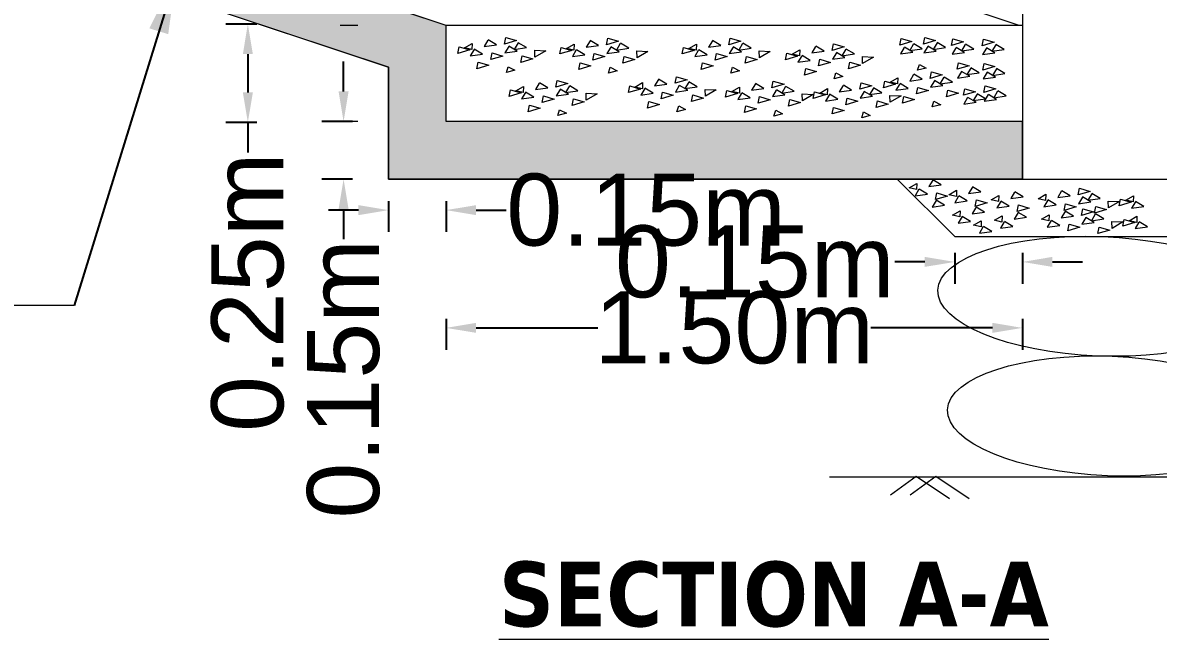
# Model space of a CAD drawing. Header units: inches. Extents: x 15 to 141071, y -30183 to 14738.
# Drawn here: x 69947.09 to 69966, y -8761.06 to -8750.77 of the extents above; entities that cross this region are included whole.
import ezdxf

# ---------------------------------------------------------------- set-up
doc = ezdxf.new("R2010")
doc.units = ezdxf.units.IN
doc.header["$MEASUREMENT"] = 0
doc.header["$PDMODE"] = 3
doc.layers.add('LINE', color=7, linetype='Continuous')
doc.styles.add('dim', font='isocp.shx')
doc.styles.get("Standard").update_dxf_attribs({"font": 'arial.ttf'})
doc.dimstyles.get("Standard").update_dxf_attribs({"dimtxt": 0.18, "dimasz": 0.18, "dimexe": 0.18, "dimexo": 0.0625, "dimgap": 0.09, "dimtad": 0, "dimtih": 1, "dimtoh": 1, "dimdec": 4, "dimzin": 0, "dimdsep": 46, "dimtxsty": 'Standard', "dimcen": 0.09, "dimadec": 0, "dimazin": 0, "dimtfac": 1, "dimtdec": 4, "dimtofl": 0, "dimtmove": 0, "dimatfit": 3, "dimfxl": 1, "dimtolj": 1, "dimtzin": 0, "dimarcsym": 0})
doc.dimstyles.new('STANDARD$0', dxfattribs={"dimscale": 0, "dimtxt": 8, "dimasz": 8, "dimexe": 4, "dimexo": 0, "dimgap": 2, "dimtad": 1, "dimdec": 0, "dimzin": 0, "dimdsep": 46, "dimtxsty": 'dim', "dimblk": 'DOTSMALL', "dimcen": 1, "dimclrd": 6, "dimclre": 6, "dimclrt": 256, "dimadec": 0, "dimazin": 0, "dimtfac": 1, "dimtdec": 0, "dimtix": 1, "dimtofl": 0, "dimtmove": 1, "dimatfit": 3, "dimldrblk": 'DOTSMALL', "dimfxl": 6, "dimtolj": 1, "dimtzin": 0, "dimarcsym": 0})

# ---------------------------------------------------------------- blocks, each defined once
blk = doc.blocks.new('*D197')
at = {"color": 0, "lineweight": -2, "ltscale": 0.5, "transparency": 16777216}
for p, q in [((69962.612, -8754.613), (69962.612, -8755.127)), ((69963.74, -8754.613), (69963.74, -8755.127)), ((69962.112, -8754.763), (69961.612, -8754.763)), ((69964.24, -8754.763), (69964.74, -8754.763))]:
    blk.add_line(p, q, dxfattribs=at)
at = {"color": 0, "linetype": 'Continuous', "ltscale": 0.5, "transparency": 16777216}
for points in [[(69962.112, -8754.679), (69962.112, -8754.846), (69962.612, -8754.763)], [(69964.24, -8754.679), (69964.24, -8754.846), (69963.74, -8754.763)]]:
    blk.add_solid(points, dxfattribs=at)
at = {"layer": 'Defpoints', "color": 0, "linetype": 'Continuous', "ltscale": 0.5, "transparency": 16777216}
for p in [(69963.74, -8753.381), (69962.612, -8754.341), (69962.612, -8754.763)]:
    blk.add_point(p, dxfattribs=at)
at = {"color": 0, "linetype": 'Continuous', "lineweight": 20, "ltscale": 0.5, "transparency": 16777216, "insert": (69959.281, -8754.763), "char_height": 1, "attachment_point": 5}
blk.add_mtext('\\A1;{\\H1.2x;0.15m}', dxfattribs=at)
blk = doc.blocks.new('*D198')
at = {"color": 0, "lineweight": -2, "ltscale": 0.5, "transparency": 16777216}
for p, q in [((69952.68, -8753.899), (69952.18, -8753.899)), ((69953.18, -8753.749), (69953.18, -8754.263)), ((69954.14, -8753.749), (69954.14, -8754.263)), ((69954.64, -8753.899), (69955.14, -8753.899))]:
    blk.add_line(p, q, dxfattribs=at)
at = {"color": 0, "linetype": 'Continuous', "ltscale": 0.5, "transparency": 16777216}
for points in [[(69952.68, -8753.816), (69952.68, -8753.983), (69953.18, -8753.899)], [(69954.64, -8753.816), (69954.64, -8753.983), (69954.14, -8753.899)]]:
    blk.add_solid(points, dxfattribs=at)
at = {"layer": 'Defpoints', "color": 0, "linetype": 'Continuous', "ltscale": 0.5, "transparency": 16777216}
for p in [(69954.14, -8752.421), (69953.18, -8753.381), (69953.18, -8753.899)]:
    blk.add_point(p, dxfattribs=at)
at = {"color": 0, "linetype": 'Continuous', "lineweight": 20, "ltscale": 0.5, "transparency": 16777216, "insert": (69957.471, -8753.899), "char_height": 1, "attachment_point": 5}
blk.add_mtext('\\A1;{\\H1.2x;0.15m}', dxfattribs=at)
blk = doc.blocks.new('*D199')
at = {"layer": 'Defpoints', "color": 0, "linetype": 'ByBlock', "ltscale": 0.5, "transparency": 16777216}
for p in [(69954.14, -8752.421), (69952.432, -8753.381), (69954.14, -8753.381)]:
    blk.add_point(p, dxfattribs=at)
at = {"layer": 'LINE', "color": 0, "lineweight": -2, "ltscale": 0.5, "transparency": 16777216}
for p, q in [((69952.432, -8751.921), (69952.432, -8751.421)), ((69952.582, -8752.421), (69952.068, -8752.421)), ((69952.582, -8753.381), (69952.068, -8753.381)), ((69952.432, -8753.881), (69952.432, -8754.381))]:
    blk.add_line(p, q, dxfattribs=at)
at = {"layer": 'LINE', "color": 0, "linetype": 'ByBlock', "ltscale": 0.5, "transparency": 16777216}
for points in [[(69952.349, -8751.921), (69952.515, -8751.921), (69952.432, -8752.421)], [(69952.349, -8753.881), (69952.515, -8753.881), (69952.432, -8753.381)]]:
    blk.add_solid(points, dxfattribs=at)
at = {"layer": 'LINE', "color": 0, "linetype": 'ByBlock', "lineweight": 20, "ltscale": 0.5, "transparency": 16777216, "insert": (69952.432, -8756.712), "char_height": 1, "attachment_point": 5, "rotation": 90}
blk.add_mtext('\\A1;{\\H1.2x;0.15m}', dxfattribs=at)
blk = doc.blocks.new('*D200')
at = {"color": 0, "lineweight": -2, "ltscale": 0.5, "transparency": 16777216}
for p, q in [((69954.14, -8755.713), (69954.14, -8756.227)), ((69963.74, -8755.713), (69963.74, -8756.227)), ((69954.64, -8755.863), (69956.666, -8755.863)), ((69963.24, -8755.863), (69961.214, -8755.863))]:
    blk.add_line(p, q, dxfattribs=at)
at = {"color": 0, "linetype": 'Continuous', "ltscale": 0.5, "transparency": 16777216}
for points in [[(69954.64, -8755.779), (69954.64, -8755.946), (69954.14, -8755.863)], [(69963.24, -8755.779), (69963.24, -8755.946), (69963.74, -8755.863)]]:
    blk.add_solid(points, dxfattribs=at)
at = {"layer": 'Defpoints', "color": 0, "linetype": 'Continuous', "ltscale": 0.5, "transparency": 16777216}
for p in [(69963.74, -8753.381), (69954.14, -8753.734), (69954.14, -8755.863)]:
    blk.add_point(p, dxfattribs=at)
at = {"color": 0, "linetype": 'Continuous', "lineweight": 20, "ltscale": 0.5, "transparency": 16777216, "insert": (69958.94, -8755.863), "char_height": 1, "attachment_point": 5}
blk.add_mtext('\\A1;{\\H1.2x;1.50m}', dxfattribs=at)
blk = doc.blocks.new('*D205')
at = {"layer": 'Defpoints', "color": 0, "linetype": 'ByBlock', "ltscale": 0.5, "transparency": 16777216}
for p in [(69954.23, -8750.798), (69950.837, -8752.437), (69954.15, -8752.437)]:
    blk.add_point(p, dxfattribs=at)
at = {"layer": 'LINE', "color": 0, "lineweight": -2, "ltscale": 0.5, "transparency": 16777216}
for p, q in [((69950.987, -8750.798), (69950.473, -8750.798)), ((69950.837, -8751.298), (69950.837, -8751.937)), ((69950.987, -8752.437), (69950.473, -8752.437)), ((69950.837, -8752.437), (69950.837, -8752.937))]:
    blk.add_line(p, q, dxfattribs=at)
at = {"layer": 'LINE', "color": 0, "linetype": 'ByBlock', "ltscale": 0.5, "transparency": 16777216}
for points in [[(69950.754, -8751.298), (69950.921, -8751.298), (69950.837, -8750.798)], [(69950.754, -8751.937), (69950.921, -8751.937), (69950.837, -8752.437)]]:
    blk.add_solid(points, dxfattribs=at)
at = {"layer": 'LINE', "color": 0, "linetype": 'ByBlock', "lineweight": 20, "ltscale": 0.5, "transparency": 16777216, "insert": (69950.837, -8755.268), "char_height": 1, "attachment_point": 5, "rotation": 90}
blk.add_mtext('\\A1;{\\H1.2x;0.25m}', dxfattribs=at)

msp = doc.modelspace()

# ---------------------------------------------------------------- hatches: boundary and pattern name
at = {"linetype": 'Continuous', "lineweight": 20, "ltscale": 0.5}
h = msp.add_hatch(dxfattribs=at)
h.set_pattern_fill('AR-SAND', color=0, scale=0.008, angle=12.8491527, style=0)
h.set_pattern_definition([(50.349153, (64657.79184, -9119.09617), (-0.099550239, 0.378879663), [0, -0.308864, 0, -0.34544, 0, -0.3302]), (20.349153, (64657.79184, -9119.09617), (0.22308449, 0.63907381), [0, -0.166624, 0, -0.278384, 0, -0.10668]), (340.349153, (64657.54816, -9119.15175), (0.616692376, 0.141844811), [0, -0.1016, 0, -0.36576, 0, -0.47752]), (330.349153, (64657.54816, -9119.15175), (0.55588804, 0.309720334), [0, -0.0508, 0, -0.239776, 0, -0.27432])])
h.paths.add_polyline_path([(69933.378693, -8740.71783), (69933.78492, -8741.852371), (69936.988016, -8742.932867), (69936.988016, -8747.023628), (69939.71223, -8747.023628), (69953.179891, -8751.512849), (69953.179891, -8753.38092), (69963.739891, -8753.38092), (69963.739891, -8752.42092), (69954.139891, -8752.42092), (69954.139891, -8750.82092), (69939.868016, -8746.063628), (69937.948016, -8746.063628), (69937.948016, -8742.240938)])

# ---------------------------------------------------------------- linework, layer by layer
at = {"color": 0, "linetype": 'Continuous', "lineweight": 20, "ltscale": 0.5}
for p, q in [((69963.687962, -8750.82092), (69939.868016, -8742.880938)), ((69954.139891, -8750.82092), (69939.868016, -8746.063628)), ((69953.179891, -8751.512849), (69939.71223, -8747.023628)), ((69952.668813, -8750.82092), (69952.377613, -8750.82092)), ((69963.739891, -8750.82092), (69954.139891, -8750.82092)), ((69954.139891, -8752.42092), (69954.139891, -8750.82092)), ((69954.837026, -8751.065019), (69954.772415, -8751.173159)), ((69954.977951, -8751.14368), (69954.839465, -8751.060937)), ((69955.112414, -8751.130849), (69955.134744, -8751.020324)), ((69955.313073, -8751.071415), (69955.112414, -8751.130849)), ((69955.134744, -8751.020324), (69955.313073, -8751.071415)), ((69956.53687, -8751.075569), (69956.472258, -8751.183708)), ((69956.677795, -8751.15423), (69956.539309, -8751.071487)), ((69956.812257, -8751.141399), (69956.834587, -8751.030873)), ((69956.834587, -8751.030873), (69957.012916, -8751.081964)), ((69958.574565, -8751.075569), (69958.509954, -8751.183708)), ((69958.71549, -8751.15423), (69958.577004, -8751.071487)), ((69958.849953, -8751.141399), (69958.872283, -8751.030873)), ((69958.872283, -8751.030873), (69959.050612, -8751.081964)), ((69961.69896, -8751.14846), (69961.72129, -8751.037935)), ((69961.72129, -8751.037935), (69961.899619, -8751.089026)), ((69962.089856, -8751.13015), (69962.112186, -8751.019624)), ((69962.290515, -8751.070715), (69962.089856, -8751.13015)), ((69962.112186, -8751.019624), (69962.290515, -8751.070715)), ((69962.560129, -8751.154567), (69962.58246, -8751.044042)), ((69962.58246, -8751.044042), (69962.760789, -8751.095133)), ((69963.067086, -8751.160674), (69963.089416, -8751.050148)), ((69963.089416, -8751.050148), (69963.267745, -8751.101239)), ((69954.335771, -8751.285096), (69954.358101, -8751.174571)), ((69954.53643, -8751.225662), (69954.335771, -8751.285096)), ((69954.358101, -8751.174571), (69954.53643, -8751.225662)), ((69954.445674, -8751.193498), (69954.572724, -8751.119053)), ((69954.569679, -8751.221717), (69954.445674, -8751.193498)), ((69954.607244, -8751.218252), (69954.542633, -8751.326392)), ((69954.572724, -8751.119053), (69954.569679, -8751.221717)), ((69954.748169, -8751.296913), (69954.609683, -8751.21417)), ((69954.772415, -8751.173159), (69954.977951, -8751.14368)), ((69955.184134, -8751.168832), (69955.119523, -8751.276971)), ((69955.119523, -8751.276971), (69955.325059, -8751.247493)), ((69955.325059, -8751.247493), (69955.186573, -8751.16475)), ((69955.340319, -8751.111356), (69955.275708, -8751.219495)), ((69955.275708, -8751.219495), (69955.481244, -8751.190017)), ((69955.481244, -8751.190017), (69955.342758, -8751.107274)), ((69955.615078, -8751.234289), (69955.800452, -8751.241203)), ((69955.619856, -8751.346946), (69955.615078, -8751.234289)), ((69955.800452, -8751.241203), (69955.619856, -8751.346946)), ((69956.035614, -8751.295646), (69956.057945, -8751.185121)), ((69956.236274, -8751.236212), (69956.035614, -8751.295646)), ((69956.057945, -8751.185121), (69956.236274, -8751.236212)), ((69956.145517, -8751.204048), (69956.272568, -8751.129602)), ((69956.269523, -8751.232266), (69956.145517, -8751.204048)), ((69956.307088, -8751.228802), (69956.242477, -8751.336941)), ((69956.272568, -8751.129602), (69956.269523, -8751.232266)), ((69956.448013, -8751.307463), (69956.309527, -8751.22472)), ((69956.472258, -8751.183708), (69956.677795, -8751.15423)), ((69957.012916, -8751.081964), (69956.812257, -8751.141399)), ((69956.883978, -8751.179382), (69956.819367, -8751.287521)), ((69956.819367, -8751.287521), (69957.024903, -8751.258043)), ((69957.024903, -8751.258043), (69956.886417, -8751.1753)), ((69957.040163, -8751.121906), (69956.975551, -8751.230045)), ((69956.975551, -8751.230045), (69957.181088, -8751.200567)), ((69957.181088, -8751.200567), (69957.042602, -8751.117824)), ((69957.314921, -8751.244839), (69957.500295, -8751.251752)), ((69957.3197, -8751.357496), (69957.314921, -8751.244839)), ((69957.500295, -8751.251752), (69957.3197, -8751.357496)), ((69958.07331, -8751.295646), (69958.095641, -8751.185121)), ((69958.273969, -8751.236212), (69958.07331, -8751.295646)), ((69958.095641, -8751.185121), (69958.273969, -8751.236212)), ((69958.183213, -8751.204048), (69958.310263, -8751.129602)), ((69958.307218, -8751.232266), (69958.183213, -8751.204048)), ((69958.344784, -8751.228802), (69958.280172, -8751.336941)), ((69958.310263, -8751.129602), (69958.307218, -8751.232266)), ((69958.485709, -8751.307463), (69958.347222, -8751.22472)), ((69958.509954, -8751.183708), (69958.71549, -8751.15423)), ((69959.050612, -8751.081964), (69958.849953, -8751.141399)), ((69958.921673, -8751.179382), (69958.857062, -8751.287521)), ((69958.857062, -8751.287521), (69959.062598, -8751.258043)), ((69959.062598, -8751.258043), (69958.924112, -8751.1753)), ((69959.077858, -8751.121906), (69959.013247, -8751.230045)), ((69959.013247, -8751.230045), (69959.218783, -8751.200567)), ((69959.218783, -8751.200567), (69959.080297, -8751.117824)), ((69959.352617, -8751.244839), (69959.537991, -8751.251752)), ((69959.357395, -8751.357496), (69959.352617, -8751.244839)), ((69959.537991, -8751.251752), (69959.357395, -8751.357496)), ((69959.904166, -8751.299006), (69960.031216, -8751.22456)), ((69960.031216, -8751.22456), (69960.028171, -8751.327224)), ((69960.295518, -8751.170527), (69960.230907, -8751.278666)), ((69960.230907, -8751.278666), (69960.436443, -8751.249188)), ((69960.436443, -8751.249188), (69960.297957, -8751.166445)), ((69960.570906, -8751.236357), (69960.593236, -8751.125831)), ((69960.771565, -8751.176923), (69960.570906, -8751.236357)), ((69960.593236, -8751.125831), (69960.771565, -8751.176923)), ((69960.798811, -8751.216864), (69960.7342, -8751.325003)), ((69960.939736, -8751.295525), (69960.80125, -8751.212782)), ((69961.899619, -8751.089026), (69961.69896, -8751.14846)), ((69961.77068, -8751.186443), (69961.706069, -8751.294583)), ((69961.706069, -8751.294583), (69961.911605, -8751.265104)), ((69961.911605, -8751.265104), (69961.773119, -8751.182361)), ((69961.926865, -8751.128967), (69961.862254, -8751.237107)), ((69961.862254, -8751.237107), (69962.06779, -8751.207628)), ((69962.06779, -8751.207628), (69961.929304, -8751.124885)), ((69962.161576, -8751.168133), (69962.096965, -8751.276272)), ((69962.096965, -8751.276272), (69962.302501, -8751.246794)), ((69962.302501, -8751.246794), (69962.164015, -8751.164051)), ((69962.317761, -8751.110657), (69962.25315, -8751.218796)), ((69962.25315, -8751.218796), (69962.458686, -8751.189318)), ((69962.458686, -8751.189318), (69962.3202, -8751.106575)), ((69962.760789, -8751.095133), (69962.560129, -8751.154567)), ((69962.63185, -8751.19255), (69962.567239, -8751.300689)), ((69962.772775, -8751.271211), (69962.634289, -8751.188468)), ((69962.788035, -8751.135074), (69962.723424, -8751.243213)), ((69962.723424, -8751.243213), (69962.92896, -8751.213735)), ((69962.92896, -8751.213735), (69962.790474, -8751.130992)), ((69963.267745, -8751.101239), (69963.067086, -8751.160674)), ((69963.138806, -8751.198657), (69963.074195, -8751.306796)), ((69963.279731, -8751.277318), (69963.141245, -8751.194575)), ((69963.294991, -8751.141181), (69963.23038, -8751.24932)), ((69963.23038, -8751.24932), (69963.435916, -8751.219842)), ((69963.435916, -8751.219842), (69963.29743, -8751.137099)), ((69954.542633, -8751.326392), (69954.748169, -8751.296913)), ((69954.652239, -8751.542428), (69954.674569, -8751.431903)), ((69954.674569, -8751.431903), (69954.852898, -8751.482994)), ((69954.88202, -8751.389195), (69954.904351, -8751.27867)), ((69955.08268, -8751.329761), (69954.88202, -8751.389195)), ((69954.904351, -8751.27867), (69955.08268, -8751.329761)), ((69955.385313, -8751.435532), (69955.407644, -8751.325007)), ((69955.585973, -8751.376098), (69955.385313, -8751.435532)), ((69955.407644, -8751.325007), (69955.585973, -8751.376098)), ((69956.242477, -8751.336941), (69956.448013, -8751.307463)), ((69956.352082, -8751.552978), (69956.374412, -8751.442453)), ((69956.374412, -8751.442453), (69956.552741, -8751.493544)), ((69956.581864, -8751.399745), (69956.604194, -8751.289219)), ((69956.782523, -8751.34031), (69956.581864, -8751.399745)), ((69956.604194, -8751.289219), (69956.782523, -8751.34031)), ((69957.085157, -8751.446081), (69957.107487, -8751.335556)), ((69957.285816, -8751.386647), (69957.085157, -8751.446081)), ((69957.107487, -8751.335556), (69957.285816, -8751.386647)), ((69958.280172, -8751.336941), (69958.485709, -8751.307463)), ((69958.389778, -8751.552978), (69958.412108, -8751.442453)), ((69958.412108, -8751.442453), (69958.590437, -8751.493544)), ((69958.61956, -8751.399745), (69958.64189, -8751.289219)), ((69958.820219, -8751.34031), (69958.61956, -8751.399745)), ((69958.64189, -8751.289219), (69958.820219, -8751.34031)), ((69959.122853, -8751.446081), (69959.145183, -8751.335556)), ((69959.323512, -8751.386647), (69959.122853, -8751.446081)), ((69959.145183, -8751.335556), (69959.323512, -8751.386647)), ((69959.794263, -8751.390604), (69959.816593, -8751.280079)), ((69959.994922, -8751.33117), (69959.794263, -8751.390604)), ((69959.816593, -8751.280079), (69959.994922, -8751.33117)), ((69960.028171, -8751.327224), (69959.904166, -8751.299006)), ((69960.065736, -8751.32376), (69960.001125, -8751.431899)), ((69960.001125, -8751.431899), (69960.206661, -8751.402421)), ((69960.206661, -8751.402421), (69960.068175, -8751.319678)), ((69960.340512, -8751.494703), (69960.362843, -8751.384178)), ((69960.541172, -8751.435269), (69960.340512, -8751.494703)), ((69960.362843, -8751.384178), (69960.541172, -8751.435269)), ((69960.642626, -8751.27434), (69960.578015, -8751.382479)), ((69960.578015, -8751.382479), (69960.783551, -8751.353001)), ((69960.783551, -8751.353001), (69960.645065, -8751.270258)), ((69960.7342, -8751.325003), (69960.939736, -8751.295525)), ((69960.843805, -8751.54104), (69960.866136, -8751.430514)), ((69960.866136, -8751.430514), (69961.044465, -8751.481605)), ((69961.07357, -8751.339797), (69961.258944, -8751.34671)), ((69961.078348, -8751.452454), (69961.07357, -8751.339797)), ((69961.258944, -8751.34671), (69961.078348, -8751.452454)), ((69962.567239, -8751.300689), (69962.772775, -8751.271211)), ((69962.651762, -8751.551296), (69962.674093, -8751.44077)), ((69962.674093, -8751.44077), (69962.852422, -8751.491861)), ((69963.074195, -8751.306796), (69963.279731, -8751.277318)), ((69963.079299, -8751.563509), (69963.10163, -8751.452984)), ((69963.10163, -8751.452984), (69963.279958, -8751.504075)), ((69953.179891, -8753.38092), (69953.179891, -8751.512849)), ((69953.179891, -8753.38092), (69953.179891, -8751.512849)), ((69954.852898, -8751.482994), (69954.652239, -8751.542428)), ((69955.144823, -8751.605294), (69955.175353, -8751.507228)), ((69955.287209, -8751.56774), (69955.144823, -8751.605294)), ((69955.175353, -8751.507228), (69955.287209, -8751.56774)), ((69956.552741, -8751.493544), (69956.352082, -8751.552978)), ((69956.844667, -8751.615844), (69956.875196, -8751.517777)), ((69956.987052, -8751.57829), (69956.844667, -8751.615844)), ((69956.875196, -8751.517777), (69956.987052, -8751.57829)), ((69958.590437, -8751.493544), (69958.389778, -8751.552978)), ((69958.882362, -8751.615844), (69958.912892, -8751.517777)), ((69959.024748, -8751.57829), (69958.882362, -8751.615844)), ((69958.912892, -8751.517777), (69959.024748, -8751.57829)), ((69960.110731, -8751.647936), (69960.133061, -8751.537411)), ((69960.31139, -8751.588502), (69960.110731, -8751.647936)), ((69960.133061, -8751.537411), (69960.31139, -8751.588502)), ((69960.603315, -8751.710802), (69960.633845, -8751.612735)), ((69960.633845, -8751.612735), (69960.745701, -8751.673248)), ((69961.044465, -8751.481605), (69960.843805, -8751.54104)), ((69961.927958, -8751.638219), (69961.863347, -8751.746359)), ((69962.068883, -8751.71688), (69961.930397, -8751.634137)), ((69961.992354, -8751.566983), (69962.022884, -8751.468916)), ((69962.13474, -8751.529429), (69961.992354, -8751.566983)), ((69962.022884, -8751.468916), (69962.13474, -8751.529429)), ((69962.203346, -8751.704049), (69962.225676, -8751.593524)), ((69962.404005, -8751.644615), (69962.203346, -8751.704049)), ((69962.225676, -8751.593524), (69962.404005, -8751.644615)), ((69962.852422, -8751.491861), (69962.651762, -8751.551296)), ((69962.723483, -8751.589279), (69962.658872, -8751.697418)), ((69962.864408, -8751.66794), (69962.725922, -8751.585197)), ((69962.879668, -8751.531803), (69962.815057, -8751.639942)), ((69962.815057, -8751.639942), (69963.020593, -8751.610464)), ((69963.020593, -8751.610464), (69962.882107, -8751.527721)), ((69963.279958, -8751.504075), (69963.079299, -8751.563509)), ((69963.15102, -8751.601492), (69963.086409, -8751.709631)), ((69963.291945, -8751.680153), (69963.153459, -8751.59741)), ((69963.307205, -8751.544016), (69963.242594, -8751.652155)), ((69963.242594, -8751.652155), (69963.44813, -8751.622677)), ((69963.44813, -8751.622677), (69963.309644, -8751.539934)), ((69955.300876, -8751.910962), (69955.427927, -8751.836517)), ((69955.427927, -8751.836517), (69955.424882, -8751.93918)), ((69955.692229, -8751.782483), (69955.627617, -8751.890622)), ((69955.833154, -8751.861144), (69955.694668, -8751.778401)), ((69955.967616, -8751.848313), (69955.989946, -8751.737788)), ((69956.168275, -8751.788879), (69955.967616, -8751.848313)), ((69955.989946, -8751.737788), (69956.168275, -8751.788879)), ((69956.195522, -8751.82882), (69956.130911, -8751.936959)), ((69956.336447, -8751.907481), (69956.197961, -8751.824738)), ((69957.175875, -8751.939257), (69957.198206, -8751.828732)), ((69957.198206, -8751.828732), (69957.376535, -8751.879823)), ((69957.285778, -8751.847659), (69957.412829, -8751.773213)), ((69957.412829, -8751.773213), (69957.409784, -8751.875877)), ((69957.677131, -8751.71918), (69957.612519, -8751.827319)), ((69957.612519, -8751.827319), (69957.818056, -8751.797841)), ((69957.818056, -8751.797841), (69957.679569, -8751.715098)), ((69957.952518, -8751.78501), (69957.974848, -8751.674484)), ((69958.153177, -8751.725575), (69957.952518, -8751.78501)), ((69958.024239, -8751.822993), (69957.959627, -8751.931132)), ((69957.974848, -8751.674484), (69958.153177, -8751.725575)), ((69958.165164, -8751.901654), (69958.026678, -8751.818911)), ((69958.180424, -8751.765517), (69958.115812, -8751.873656)), ((69958.321349, -8751.844178), (69958.182862, -8751.761435)), ((69959.292509, -8751.793036), (69959.227898, -8751.901175)), ((69959.433434, -8751.871697), (69959.294948, -8751.788954)), ((69959.567897, -8751.858866), (69959.590227, -8751.74834)), ((69959.768556, -8751.799431), (69959.567897, -8751.858866)), ((69959.590227, -8751.74834), (69959.768556, -8751.799431)), ((69959.936727, -8751.918034), (69959.798241, -8751.835291)), ((69960.745701, -8751.673248), (69960.603315, -8751.710802)), ((69960.754319, -8751.818849), (69960.689708, -8751.926988)), ((69960.895244, -8751.89751), (69960.756758, -8751.814767)), ((69961.029707, -8751.884678), (69961.052037, -8751.774153)), ((69961.230366, -8751.825244), (69961.029707, -8751.884678)), ((69961.052037, -8751.774153), (69961.230366, -8751.825244)), ((69961.426703, -8751.858297), (69961.449034, -8751.747771)), ((69961.627362, -8751.798862), (69961.426703, -8751.858297)), ((69961.449034, -8751.747771), (69961.627362, -8751.798862)), ((69961.536606, -8751.766699), (69961.663656, -8751.692253)), ((69961.660611, -8751.794917), (69961.536606, -8751.766699)), ((69961.698177, -8751.791453), (69961.633565, -8751.899592)), ((69961.663656, -8751.692253), (69961.660611, -8751.794917)), ((69961.839102, -8751.870114), (69961.700616, -8751.787371)), ((69961.863347, -8751.746359), (69962.068883, -8751.71688)), ((69962.275067, -8751.742032), (69962.210455, -8751.850172)), ((69962.210455, -8751.850172), (69962.415992, -8751.820693)), ((69962.415992, -8751.820693), (69962.277505, -8751.73795)), ((69962.431251, -8751.684556), (69962.36664, -8751.792695)), ((69962.36664, -8751.792695), (69962.572177, -8751.763217)), ((69962.572177, -8751.763217), (69962.43369, -8751.680474)), ((69962.658872, -8751.697418), (69962.864408, -8751.66794)), ((69963.086409, -8751.709631), (69963.291945, -8751.680153)), ((69963.097609, -8751.93583), (69963.119939, -8751.825304)), ((69963.119939, -8751.825304), (69963.298268, -8751.876395)), ((69955.190973, -8752.00256), (69955.213304, -8751.892035)), ((69955.391633, -8751.943126), (69955.190973, -8752.00256)), ((69955.213304, -8751.892035), (69955.391633, -8751.943126)), ((69955.424882, -8751.93918), (69955.300876, -8751.910962)), ((69955.462447, -8751.935716), (69955.397836, -8752.043856)), ((69955.397836, -8752.043856), (69955.603372, -8752.014377)), ((69955.603372, -8752.014377), (69955.464886, -8751.931634)), ((69955.627617, -8751.890622), (69955.833154, -8751.861144)), ((69955.737223, -8752.106659), (69955.759553, -8751.996134)), ((69955.759553, -8751.996134), (69955.937882, -8752.047225)), ((69956.039337, -8751.886296), (69955.974726, -8751.994435)), ((69955.974726, -8751.994435), (69956.180262, -8751.964957)), ((69956.180262, -8751.964957), (69956.041776, -8751.882214)), ((69956.130911, -8751.936959), (69956.336447, -8751.907481)), ((69956.47028, -8751.951753), (69956.655654, -8751.958667)), ((69956.475059, -8752.06441), (69956.47028, -8751.951753)), ((69956.655654, -8751.958667), (69956.475059, -8752.06441)), ((69957.376535, -8751.879823), (69957.175875, -8751.939257)), ((69957.409784, -8751.875877), (69957.285778, -8751.847659)), ((69957.447349, -8751.872413), (69957.382738, -8751.980552)), ((69957.382738, -8751.980552), (69957.588274, -8751.951074)), ((69957.588274, -8751.951074), (69957.449788, -8751.868331)), ((69957.722125, -8752.043356), (69957.744455, -8751.93283)), ((69957.922784, -8751.983921), (69957.722125, -8752.043356)), ((69957.744455, -8751.93283), (69957.922784, -8751.983921)), ((69957.959627, -8751.931132), (69958.165164, -8751.901654)), ((69958.115812, -8751.873656), (69958.321349, -8751.844178)), ((69958.225418, -8752.089692), (69958.247748, -8751.979167)), ((69958.247748, -8751.979167), (69958.426077, -8752.030258)), ((69958.455182, -8751.88845), (69958.640556, -8751.895363)), ((69958.45996, -8752.001107), (69958.455182, -8751.88845)), ((69958.640556, -8751.895363), (69958.45996, -8752.001107)), ((69958.791254, -8752.013113), (69958.813584, -8751.902588)), ((69958.991913, -8751.953679), (69958.791254, -8752.013113)), ((69958.813584, -8751.902588), (69958.991913, -8751.953679)), ((69958.901157, -8751.921515), (69959.028207, -8751.847069)), ((69959.025162, -8751.949733), (69958.901157, -8751.921515)), ((69959.062727, -8751.946269), (69958.998116, -8752.054408)), ((69958.998116, -8752.054408), (69959.203652, -8752.02493)), ((69959.028207, -8751.847069), (69959.025162, -8751.949733)), ((69959.203652, -8752.02493), (69959.065166, -8751.942187)), ((69959.227898, -8751.901175), (69959.433434, -8751.871697)), ((69959.337503, -8752.117212), (69959.359834, -8752.006686)), ((69959.359834, -8752.006686), (69959.538163, -8752.057777)), ((69959.639617, -8751.896849), (69959.575006, -8752.004988)), ((69959.575006, -8752.004988), (69959.780542, -8751.97551)), ((69959.780542, -8751.97551), (69959.642056, -8751.892767)), ((69959.795802, -8751.839373), (69959.731191, -8751.947512)), ((69959.731191, -8751.947512), (69959.936727, -8751.918034)), ((69960.070561, -8751.962306), (69960.255935, -8751.969219)), ((69960.075339, -8752.074963), (69960.070561, -8751.962306)), ((69960.255935, -8751.969219), (69960.075339, -8752.074963)), ((69960.253064, -8752.038926), (69960.275394, -8751.9284)), ((69960.453723, -8751.979492), (69960.253064, -8752.038926)), ((69960.275394, -8751.9284), (69960.453723, -8751.979492)), ((69960.362967, -8751.947328), (69960.490017, -8751.872882)), ((69960.486972, -8751.975546), (69960.362967, -8751.947328)), ((69960.524537, -8751.972082), (69960.459926, -8752.080221)), ((69960.490017, -8751.872882), (69960.486972, -8751.975546)), ((69960.665462, -8752.050743), (69960.526976, -8751.968)), ((69960.689708, -8751.926988), (69960.895244, -8751.89751)), ((69961.101427, -8751.922662), (69961.036816, -8752.030801)), ((69961.036816, -8752.030801), (69961.242352, -8752.001322)), ((69961.242352, -8752.001322), (69961.103866, -8751.91858)), ((69961.257612, -8751.865186), (69961.193001, -8751.973325)), ((69961.193001, -8751.973325), (69961.398537, -8751.943846)), ((69961.398537, -8751.943846), (69961.260051, -8751.861104)), ((69961.532371, -8751.988118), (69961.717745, -8751.995032)), ((69961.537149, -8752.100776), (69961.532371, -8751.988118)), ((69961.717745, -8751.995032), (69961.537149, -8752.100776)), ((69961.633565, -8751.899592), (69961.839102, -8751.870114)), ((69961.743171, -8752.115628), (69961.765501, -8752.005103)), ((69961.765501, -8752.005103), (69961.94383, -8752.056194)), ((69961.972953, -8751.962395), (69961.995283, -8751.85187)), ((69962.173612, -8751.902961), (69961.972953, -8751.962395)), ((69961.995283, -8751.85187), (69962.173612, -8751.902961)), ((69962.476246, -8752.008732), (69962.498576, -8751.898207)), ((69962.676905, -8751.949298), (69962.476246, -8752.008732)), ((69962.498576, -8751.898207), (69962.676905, -8751.949298)), ((69962.755588, -8751.984655), (69962.777918, -8751.87413)), ((69962.956247, -8751.925221), (69962.755588, -8751.984655)), ((69962.827309, -8752.022638), (69962.762697, -8752.130777)), ((69962.777918, -8751.87413), (69962.956247, -8751.925221)), ((69962.968234, -8752.101299), (69962.829747, -8752.018556)), ((69962.983494, -8751.965162), (69962.918882, -8752.073301)), ((69963.124419, -8752.043823), (69962.985932, -8751.96108)), ((69963.298268, -8751.876395), (69963.097609, -8751.93583)), ((69963.16933, -8751.973813), (69963.104718, -8752.081952)), ((69963.310255, -8752.052474), (69963.171769, -8751.969731)), ((69963.325515, -8751.916337), (69963.260903, -8752.024476)), ((69963.260903, -8752.024476), (69963.46644, -8751.994998)), ((69963.46644, -8751.994998), (69963.327954, -8751.912255)), ((69955.507441, -8752.259892), (69955.529771, -8752.149367)), ((69955.7081, -8752.200458), (69955.507441, -8752.259892)), ((69955.529771, -8752.149367), (69955.7081, -8752.200458)), ((69955.937882, -8752.047225), (69955.737223, -8752.106659)), ((69956.240516, -8752.152996), (69956.262846, -8752.042471)), ((69956.441175, -8752.093562), (69956.240516, -8752.152996)), ((69956.262846, -8752.042471), (69956.441175, -8752.093562)), ((69957.492343, -8752.196589), (69957.514673, -8752.086064)), ((69957.693002, -8752.137155), (69957.492343, -8752.196589)), ((69957.514673, -8752.086064), (69957.693002, -8752.137155)), ((69957.984928, -8752.259455), (69958.015457, -8752.161388)), ((69958.015457, -8752.161388), (69958.127313, -8752.221901)), ((69958.426077, -8752.030258), (69958.225418, -8752.089692)), ((69959.107722, -8752.270445), (69959.130052, -8752.15992)), ((69959.308381, -8752.211011), (69959.107722, -8752.270445)), ((69959.130052, -8752.15992), (69959.308381, -8752.211011)), ((69959.538163, -8752.057777), (69959.337503, -8752.117212)), ((69959.840796, -8752.163548), (69959.863127, -8752.053023)), ((69960.041456, -8752.104114), (69959.840796, -8752.163548)), ((69959.863127, -8752.053023), (69960.041456, -8752.104114)), ((69960.459926, -8752.080221), (69960.665462, -8752.050743)), ((69960.569532, -8752.296258), (69960.591862, -8752.185732)), ((69960.591862, -8752.185732), (69960.770191, -8752.236823)), ((69960.799313, -8752.143024), (69960.821644, -8752.032499)), ((69960.999973, -8752.08359), (69960.799313, -8752.143024)), ((69960.821644, -8752.032499), (69960.999973, -8752.08359)), ((69961.302606, -8752.189361), (69961.324937, -8752.078836)), ((69961.503266, -8752.129927), (69961.302606, -8752.189361)), ((69961.324937, -8752.078836), (69961.503266, -8752.129927)), ((69961.94383, -8752.056194), (69961.743171, -8752.115628)), ((69962.235755, -8752.178495), (69962.266285, -8752.080428)), ((69962.378141, -8752.14094), (69962.235755, -8752.178495)), ((69962.266285, -8752.080428), (69962.378141, -8752.14094)), ((69962.762697, -8752.130777), (69962.968234, -8752.101299)), ((69962.918882, -8752.073301), (69963.124419, -8752.043823)), ((69963.104718, -8752.081952), (69963.310255, -8752.052474)), ((69956.000026, -8752.322758), (69956.030555, -8752.224692)), ((69956.142411, -8752.285204), (69956.000026, -8752.322758)), ((69956.030555, -8752.224692), (69956.142411, -8752.285204)), ((69958.127313, -8752.221901), (69957.984928, -8752.259455)), ((69959.600306, -8752.333311), (69959.630836, -8752.235244)), ((69959.742692, -8752.295757), (69959.600306, -8752.333311)), ((69959.630836, -8752.235244), (69959.742692, -8752.295757)), ((69960.770191, -8752.236823), (69960.569532, -8752.296258)), ((69961.062116, -8752.359124), (69961.092646, -8752.261057)), ((69961.204502, -8752.32157), (69961.062116, -8752.359124)), ((69961.092646, -8752.261057), (69961.204502, -8752.32157)), ((69952.668813, -8752.42092), (69952.377613, -8752.42092)), ((69963.739891, -8752.42092), (69954.139891, -8752.42092)), ((69963.739891, -8752.42092), (69963.739891, -8753.38092)), ((69963.739891, -8753.38092), (69953.179891, -8753.38092)), ((69963.739891, -8753.38092), (69953.179891, -8753.38092)), ((69963.739891, -8753.38092), (69972.380409, -8753.38092)), ((69947.943356, -8755.48694), (69946.607194, -8755.48694))]:
    msp.add_line(p, q, dxfattribs=at)
at = {"lineweight": 20}
for q in [(69961.651523, -8753.38092), (69975.014068, -8754.34092)]:
    msp.add_line((69962.611523, -8754.34092), q, dxfattribs=at)
at = {"linetype": 'ByBlock', "lineweight": 20, "ltscale": 0.5}
msp.add_line((69960.527174, -8758.346709), (69975.449005, -8758.346709), dxfattribs=at)
at = {"color": 0, "linetype": 'Continuous', "lineweight": 20, "ltscale": 0.5}
for points in [[(69933.378693, -8740.71783), (69933.78492, -8741.852371), (69936.988016, -8742.932867), (69936.988016, -8747.023628), (69939.71223, -8747.023628), (69953.179891, -8751.512849), (69953.179891, -8753.38092), (69963.739891, -8753.38092), (69963.739891, -8752.42092), (69954.139891, -8752.42092), (69954.139891, -8750.82092), (69939.868016, -8746.063628), (69937.948016, -8746.063628), (69937.948016, -8742.240938), (69933.378693, -8740.71783)], [(69963.739891, -8753.38092), (69966.619891, -8753.38092), (69966.619891, -8750.50092), (69963.739891, -8750.50092), (69963.739891, -8753.38092)]]:
    msp.add_lwpolyline(points, dxfattribs=at)
at = {"linetype": 'ByBlock', "lineweight": 20, "ltscale": 0.5}
for points in [[(69961.541633, -8758.646981), (69961.969554, -8758.334209), (69962.524273, -8758.710338)], [(69961.87104, -8758.646981), (69962.29896, -8758.334209), (69962.85368, -8758.710338)]]:
    msp.add_lwpolyline(points, dxfattribs=at)
at = {"layer": 'LINE', "color": 0, "lineweight": 20, "ltscale": 0.5}
for p, q in [((69961.853752, -8753.527499), (69961.980802, -8753.453053)), ((69961.977757, -8753.555717), (69961.853752, -8753.527499)), ((69961.980802, -8753.453053), (69961.977757, -8753.555717)), ((69962.245104, -8753.39902), (69962.180493, -8753.507159)), ((69962.180493, -8753.507159), (69962.386029, -8753.477681)), ((69962.386029, -8753.477681), (69962.247543, -8753.394938)), ((69962.906894, -8753.513694), (69962.842283, -8753.621833)), ((69963.047819, -8753.592355), (69962.909333, -8753.509612)), ((69964.66668, -8753.646088), (69964.68901, -8753.535563)), ((69964.68901, -8753.535563), (69964.867339, -8753.586654)), ((69962.015322, -8753.552253), (69961.950711, -8753.660392)), ((69961.950711, -8753.660392), (69962.156247, -8753.630914)), ((69962.156247, -8753.630914), (69962.017761, -8753.548171)), ((69962.290098, -8753.723196), (69962.312429, -8753.61267)), ((69962.490758, -8753.663762), (69962.290098, -8753.723196)), ((69962.312429, -8753.61267), (69962.490758, -8753.663762)), ((69962.515542, -8753.642173), (69962.642592, -8753.567728)), ((69962.639547, -8753.670391), (69962.515542, -8753.642173)), ((69962.677112, -8753.666927), (69962.612501, -8753.775067)), ((69962.642592, -8753.567728), (69962.639547, -8753.670391)), ((69962.818037, -8753.745588), (69962.679551, -8753.662845)), ((69962.842283, -8753.621833), (69963.047819, -8753.592355)), ((69962.951888, -8753.83787), (69962.974219, -8753.727345)), ((69962.974219, -8753.727345), (69963.152548, -8753.778436)), ((69963.217492, -8753.728314), (69963.344543, -8753.653869)), ((69963.341498, -8753.756533), (69963.217492, -8753.728314)), ((69963.344543, -8753.653869), (69963.341498, -8753.756533)), ((69963.608845, -8753.599835), (69963.544234, -8753.707975)), ((69963.544234, -8753.707975), (69963.74977, -8753.678496)), ((69963.74977, -8753.678496), (69963.611284, -8753.595753)), ((69963.99994, -8753.708737), (69964.126991, -8753.634292)), ((69964.123946, -8753.736955), (69963.99994, -8753.708737)), ((69964.126991, -8753.634292), (69964.123946, -8753.736955)), ((69964.391293, -8753.580258), (69964.326681, -8753.688397)), ((69964.326681, -8753.688397), (69964.532218, -8753.658919)), ((69964.532218, -8753.658919), (69964.393732, -8753.576176)), ((69964.867339, -8753.586654), (69964.66668, -8753.646088)), ((69964.738401, -8753.684071), (69964.67379, -8753.79221)), ((69964.879326, -8753.762732), (69964.74084, -8753.679989)), ((69964.894586, -8753.626595), (69964.829975, -8753.734734)), ((69964.829975, -8753.734734), (69965.035511, -8753.705256)), ((69965.035511, -8753.705256), (69964.897025, -8753.622513)), ((69965.351847, -8753.826148), (69965.374178, -8753.715623)), ((69965.374178, -8753.715623), (69965.552507, -8753.766714)), ((69965.46175, -8753.73455), (69965.588801, -8753.660104)), ((69965.588801, -8753.660104), (69965.585756, -8753.762768)), ((69962.302708, -8753.739832), (69962.238097, -8753.847972)), ((69962.238097, -8753.847972), (69962.443634, -8753.818493)), ((69962.443634, -8753.818493), (69962.305147, -8753.73575)), ((69962.573146, -8753.982986), (69962.700197, -8753.90854)), ((69962.612501, -8753.775067), (69962.818037, -8753.745588)), ((69962.700197, -8753.90854), (69962.697151, -8754.011204)), ((69962.964498, -8753.854507), (69962.899887, -8753.962646)), ((69963.152548, -8753.778436), (69962.951888, -8753.83787)), ((69963.105424, -8753.933168), (69962.966937, -8753.850425)), ((69963.379063, -8753.753069), (69963.314452, -8753.861208)), ((69963.314452, -8753.861208), (69963.519988, -8753.831729)), ((69963.519988, -8753.831729), (69963.381502, -8753.748987)), ((69963.653839, -8753.924011), (69963.676169, -8753.813486)), ((69963.854498, -8753.864577), (69963.653839, -8753.924011)), ((69963.676169, -8753.813486), (69963.854498, -8753.864577)), ((69964.161511, -8753.733491), (69964.0969, -8753.841631)), ((69964.0969, -8753.841631), (69964.302436, -8753.812152)), ((69964.302436, -8753.812152), (69964.16395, -8753.729409)), ((69964.436287, -8753.904434), (69964.458617, -8753.793909)), ((69964.636946, -8753.845), (69964.436287, -8753.904434)), ((69964.589822, -8753.999732), (69964.451336, -8753.916989)), ((69964.458617, -8753.793909), (69964.636946, -8753.845)), ((69964.67379, -8753.79221), (69964.879326, -8753.762732)), ((69964.724285, -8753.9869), (69964.746615, -8753.876375)), ((69964.746615, -8753.876375), (69964.924944, -8753.927466)), ((69964.93958, -8753.950771), (69964.96191, -8753.840246)), ((69965.140239, -8753.891337), (69964.93958, -8753.950771)), ((69964.96191, -8753.840246), (69965.140239, -8753.891337)), ((69965.169344, -8753.749528), (69965.354719, -8753.756442)), ((69965.174123, -8753.862185), (69965.169344, -8753.749528)), ((69965.354719, -8753.756442), (69965.174123, -8753.862185)), ((69965.552507, -8753.766714), (69965.351847, -8753.826148)), ((69965.585756, -8753.762768), (69965.46175, -8753.73455)), ((69965.623321, -8753.759304), (69965.55871, -8753.867443)), ((69965.55871, -8753.867443), (69965.764246, -8753.837965)), ((69965.764246, -8753.837965), (69965.62576, -8753.755222)), ((69962.697151, -8754.011204), (69962.573146, -8753.982986)), ((69962.734717, -8754.00774), (69962.670106, -8754.115879)), ((69962.670106, -8754.115879), (69962.875642, -8754.086401)), ((69962.875642, -8754.086401), (69962.737156, -8754.003658)), ((69962.899887, -8753.962646), (69963.105424, -8753.933168)), ((69962.926387, -8754.149914), (69963.053438, -8754.075468)), ((69963.053438, -8754.075468), (69963.050393, -8754.178132)), ((69963.275097, -8754.069127), (69963.402147, -8753.994681)), ((69963.399102, -8754.097345), (69963.275097, -8754.069127)), ((69963.436667, -8754.093881), (69963.372056, -8754.20202)), ((69963.402147, -8753.994681), (69963.399102, -8754.097345)), ((69963.577592, -8754.172542), (69963.439106, -8754.089799)), ((69963.666449, -8753.940648), (69963.601838, -8754.048787)), ((69963.601838, -8754.048787), (69963.807374, -8754.019309)), ((69963.807374, -8754.019309), (69963.668888, -8753.936566)), ((69964.057545, -8754.04955), (69964.184595, -8753.975104)), ((69964.18155, -8754.077768), (69964.057545, -8754.04955)), ((69964.219115, -8754.074304), (69964.154504, -8754.182443)), ((69964.184595, -8753.975104), (69964.18155, -8754.077768)), ((69964.36004, -8754.152965), (69964.221554, -8754.070222)), ((69964.448897, -8753.921071), (69964.384286, -8754.02921)), ((69964.384286, -8754.02921), (69964.589822, -8753.999732)), ((69964.924944, -8753.927466), (69964.724285, -8753.9869)), ((69964.796005, -8754.024884), (69964.731394, -8754.133023)), ((69964.731394, -8754.133023), (69964.93693, -8754.103544)), ((69964.93693, -8754.103544), (69964.798444, -8754.020802)), ((69964.95219, -8753.967408), (69964.887579, -8754.075547)), ((69964.887579, -8754.075547), (69965.093115, -8754.046068)), ((69965.093115, -8754.046068), (69964.954629, -8753.963326)), ((69965.226948, -8754.09034), (69965.412323, -8754.097254)), ((69965.231727, -8754.202998), (69965.226948, -8754.09034)), ((69965.412323, -8754.097254), (69965.231727, -8754.202998)), ((69965.409452, -8754.166961), (69965.431782, -8754.056435)), ((69965.431782, -8754.056435), (69965.610111, -8754.107526)), ((69965.519355, -8754.075363), (69965.646405, -8754.000917)), ((69965.64336, -8754.103581), (69965.519355, -8754.075363)), ((69965.680925, -8754.100117), (69965.616314, -8754.208256)), ((69965.646405, -8754.000917), (69965.64336, -8754.103581)), ((69965.82185, -8754.178778), (69965.683364, -8754.096035)), ((69963.050393, -8754.178132), (69962.926387, -8754.149914)), ((69963.087958, -8754.174668), (69963.023347, -8754.282807)), ((69963.023347, -8754.282807), (69963.228883, -8754.253329)), ((69963.228883, -8754.253329), (69963.090397, -8754.170586)), ((69963.372056, -8754.20202), (69963.577592, -8754.172542)), ((69964.154504, -8754.182443), (69964.36004, -8754.152965)), ((69964.493891, -8754.245247), (69964.516222, -8754.134721)), ((69964.69455, -8754.185812), (69964.493891, -8754.245247)), ((69964.516222, -8754.134721), (69964.69455, -8754.185812)), ((69964.997184, -8754.291583), (69965.019515, -8754.181058)), ((69965.197844, -8754.232149), (69964.997184, -8754.291583)), ((69965.019515, -8754.181058), (69965.197844, -8754.232149)), ((69965.610111, -8754.107526), (69965.409452, -8754.166961)), ((69965.616314, -8754.208256), (69965.82185, -8754.178778))]:
    msp.add_line(p, q, dxfattribs=at)
at = {"layer": 'LINE', "color": 7, "lineweight": 20, "ltscale": 0.5}
for centre in [(69965.034317, -8755.335942), (69965.196037, -8757.331897)]:
    msp.add_ellipse(centre, major_axis=(-2.704225, 0.102899), ratio=0.368253672, dxfattribs=at)

# ---------------------------------------------------------------- texts
at = {"color": 0, "linetype": 'Continuous', "lineweight": 20, "ltscale": 0.5, "insert": (69959.599342, -8759.759867), "char_height": 1.08, "width": 20.23517161, "attachment_point": 2}
msp.add_mtext('{\\fTahoma|b1|i0|c0|p34;\\LSECTION A-A}', dxfattribs=at)

# ---------------------------------------------------------------- dimensions: what is measured, and where the dimension line sits
at = {"color": 0, "linetype": 'Continuous', "lineweight": 20, "ltscale": 0.5}
dim = msp.add_linear_dim(base=(69953.179891, -8753.899214), p1=(69954.139891, -8752.42092), p2=(69953.179891, -8753.38092), text='{\\H1.2x;0.15m}', dimstyle='STANDARD$0', override={"dimscale": 1, "dimtxt": 1, "dimasz": 0.5, "dimexe": 0.364, "dimexo": 0.219, "dimgap": 0.09, "dimtad": 0, "dimdec": 2, "dimpost": 'm', "dimtxsty": 'Standard', "dimcen": 0.09, "dimclrd": 0, "dimclre": 0, "dimclrt": 0, "dimtix": 0, "dimtmove": 0, "dimfxl": 0.15, "dimfxlon": 1}, dxfattribs=at)
dim.commit()
dim.dimension.update_dxf_attribs({"geometry": '*D198', "text_midpoint": (69957.470682, -8753.899214), "dimtype": 160})
for base, p2, text, picture, middle in [((69954.139891, -8755.862724), (69954.139891, -8753.733514), '{\\H1.2x;1.50m}', '*D200', (69958.939891, -8755.862724)), ((69962.611523, -8754.762631), (69962.611523, -8754.34092), '{\\H1.2x;0.15m}', '*D197', (69959.280732, -8754.762631))]:
    dim = msp.add_linear_dim(base=base, p1=(69963.739891, -8753.38092), p2=p2, text=text, dimstyle='STANDARD$0', override={"dimscale": 1, "dimtxt": 1, "dimasz": 0.5, "dimexe": 0.364, "dimexo": 0.219, "dimgap": 0.09, "dimtad": 0, "dimdec": 2, "dimpost": 'm', "dimtxsty": 'Standard', "dimcen": 0.09, "dimclrd": 0, "dimclre": 0, "dimclrt": 0, "dimtix": 0, "dimtmove": 0, "dimfxl": 0.15, "dimfxlon": 1}, dxfattribs=at)
    dim.commit()
    dim.dimension.update_dxf_attribs({"geometry": picture, "text_midpoint": middle})
at = {"layer": 'LINE', "color": 0, "linetype": 'ByBlock', "lineweight": 20, "ltscale": 0.5}
for base, p1, p2, text, picture, middle in [((69950.837245, -8752.437025), (69954.230319, -8750.798059), (69954.150062, -8752.437025), '{\\H1.2x;0.25m}', '*D205', (69950.837245, -8755.267816)), ((69952.431933, -8753.38092), (69954.139891, -8752.42092), (69954.139891, -8753.38092), '{\\H1.2x;0.15m}', '*D199', (69952.431933, -8756.711711))]:
    dim = msp.add_linear_dim(base=base, p1=p1, p2=p2, angle=90, text=text, dimstyle='STANDARD$0', override={"dimscale": 1, "dimtxt": 1, "dimasz": 0.5, "dimexe": 0.364, "dimexo": 0.219, "dimgap": 0.09, "dimtad": 0, "dimdec": 2, "dimpost": 'm', "dimtxsty": 'Standard', "dimcen": 0.09, "dimclrd": 0, "dimclre": 0, "dimclrt": 0, "dimtix": 0, "dimtmove": 0, "dimfxl": 0.15, "dimfxlon": 1}, dxfattribs=at)
    dim.commit()
    dim.dimension.update_dxf_attribs({"geometry": picture, "text_midpoint": middle, "dimtype": 160})

# ---------------------------------------------------------------- leaders
at = {"color": 0, "linetype": 'Continuous', "lineweight": 20, "ltscale": 0.5}
msp.add_leader([(69949.648923, -8749.961242), (69947.943356, -8755.48694)], dimstyle='Standard', override={"dimtxt": 850, "dimasz": 1, "dimdec": 2, "dimlfac": 0.001, "dimpost": 'm', "dimfxl": 0.15, "dimfxlon": 1}, dxfattribs=at)

doc.saveas('drawing.dxf')
